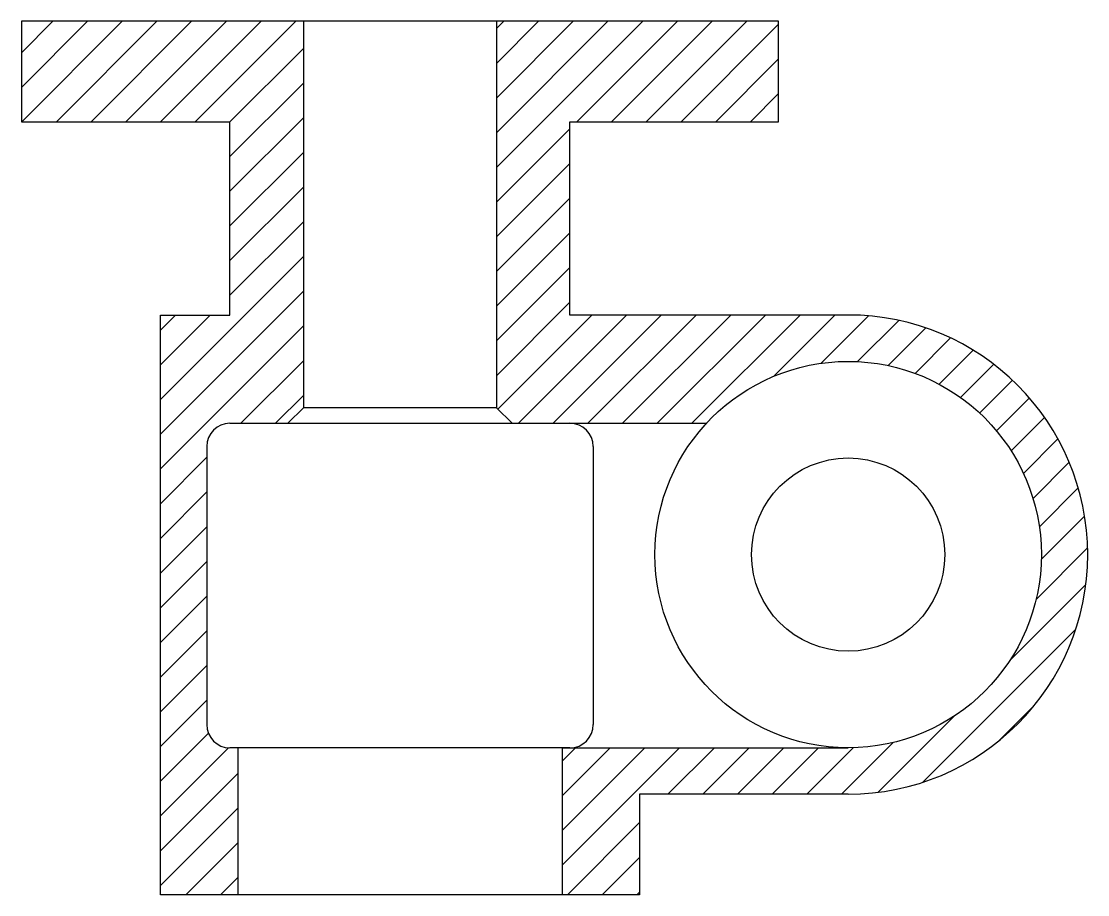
# Model space of a CAD drawing. Header units: millimetres. Extents: x 3474 to 3612, y 1726 to 1839.
import ezdxf

# ---------------------------------------------------------------- set-up
doc = ezdxf.new("R2010")
doc.units = ezdxf.units.MM

msp = doc.modelspace()

# ---------------------------------------------------------------- hatches: boundary and pattern name
h = msp.add_hatch()
h.set_pattern_fill('ANSI31', color=256)
h.paths.add_polyline_path([(3572.24, 1839.42), (3535.74, 1839.42), (3535.74, 1789.42), (3537.75, 1787.42), (3545.24, 1787.42), (3562.91, 1787.42, -0.681875), (3606.24, 1770.42, -0.414214), (3581.24, 1745.42), (3544.24, 1745.42), (3544.24, 1726.42), (3554.24, 1726.42), (3554.24, 1739.42), (3581.24, 1739.42, 1), (3581.24, 1801.42), (3545.24, 1801.42), (3545.24, 1826.42), (3572.24, 1826.42)])
h.paths.add_polyline_path([(3510.74, 1839.42), (3474.24, 1839.42), (3474.24, 1826.42), (3501.24, 1826.42), (3501.24, 1801.42), (3492.24, 1801.42), (3492.24, 1726.42), (3502.24, 1726.42), (3502.24, 1745.42), (3501.24, 1745.42, -0.414214), (3498.24, 1748.42), (3498.24, 1784.42, -0.414214), (3501.24, 1787.42), (3508.73, 1787.42), (3510.74, 1789.42)])

# ---------------------------------------------------------------- linework, layer by layer
for p, q in [((3572.24, 1839.42), (3474.24, 1839.42)), ((3474.24, 1839.42), (3474.24, 1826.42)), ((3510.74, 1839.42), (3510.74, 1789.42)), ((3535.74, 1839.42), (3535.74, 1789.42)), ((3572.24, 1826.42), (3572.24, 1839.42)), ((3474.24, 1826.42), (3501.24, 1826.42)), ((3501.24, 1801.42), (3501.24, 1826.42)), ((3545.24, 1801.42), (3545.24, 1826.42)), ((3545.24, 1826.42), (3572.24, 1826.42)), ((3492.24, 1726.42), (3492.24, 1801.42)), ((3492.24, 1801.42), (3501.24, 1801.42)), ((3581.24, 1801.42), (3545.24, 1801.42)), ((3510.74, 1789.42), (3508.73, 1787.42)), ((3535.74, 1789.42), (3510.74, 1789.42)), ((3535.74, 1789.42), (3537.75, 1787.42)), ((3501.24, 1787.42), (3545.24, 1787.42)), ((3545.24, 1787.42), (3562.91, 1787.42)), ((3498.24, 1784.42), (3498.24, 1748.42)), ((3548.24, 1784.42), (3548.24, 1748.42)), ((3545.24, 1745.42), (3501.24, 1745.42)), ((3502.24, 1745.42), (3502.24, 1726.42)), ((3544.24, 1745.42), (3544.24, 1726.42)), ((3544.24, 1745.42), (3581.24, 1745.42)), ((3581.24, 1739.42), (3554.24, 1739.42)), ((3554.24, 1739.42), (3554.24, 1726.42)), ((3554.24, 1726.42), (3492.24, 1726.42))]:
    msp.add_line(p, q)
for radius in [25, 12.5]:
    msp.add_circle((3581.24, 1770.42), radius)
for centre, radius, start, end in [((3581.24, 1770.42), 31, 270, 90), ((3501.24, 1784.42), 3, 90, 180), ((3545.24, 1784.42), 3, 360, 90), ((3501.24, 1748.42), 3, 180, 270), ((3545.24, 1748.42), 3, 270, 360)]:
    msp.add_arc(centre, radius, start, end)

doc.saveas('drawing.dxf')
